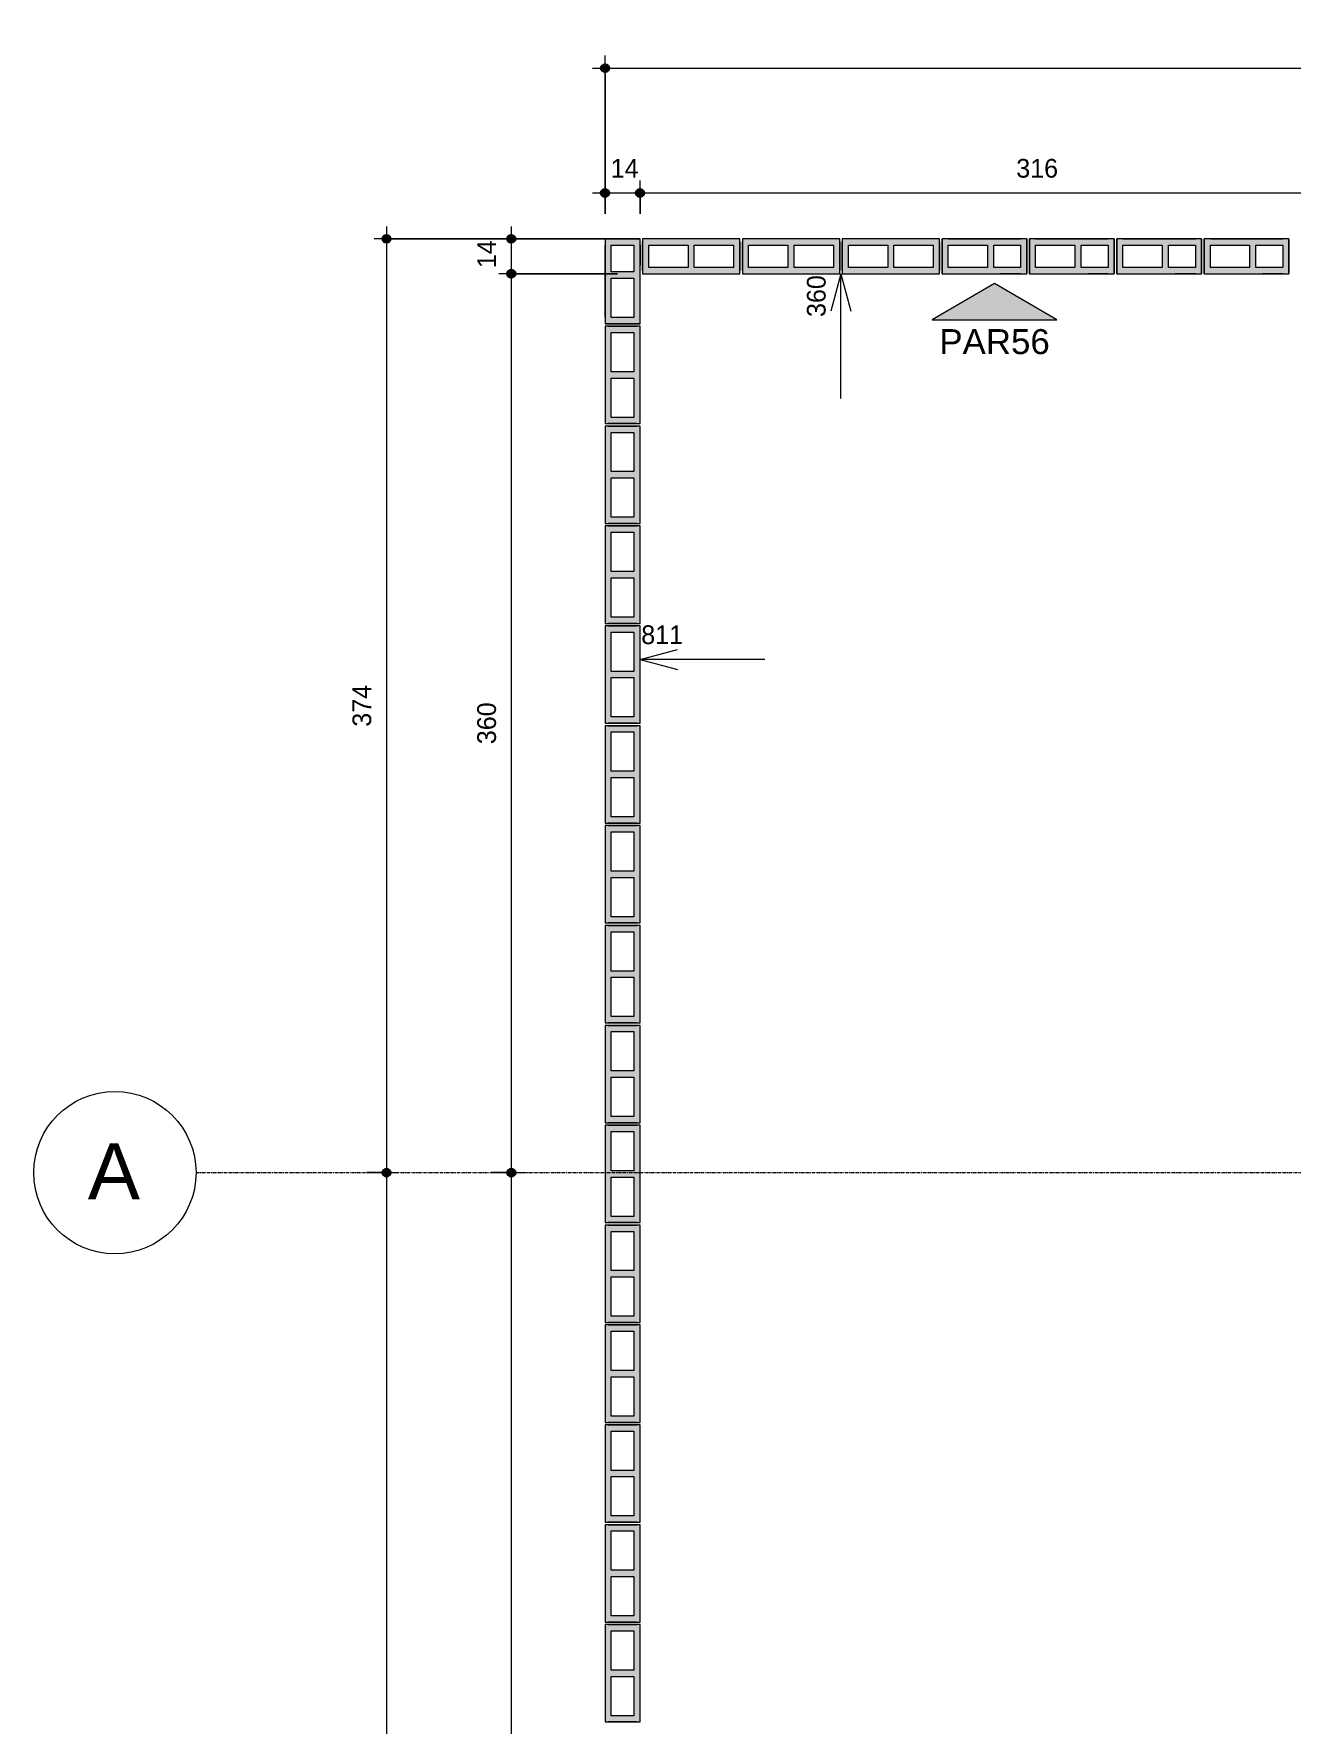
# Model space of a CAD drawing. Header units: centimetres. Extents: x 170 to 13828, y -2277 to 8860.
# Drawn here: x 10863 to 11367, y 210 to 886 of the extents above; entities that cross this region are included whole.
import ezdxf

# ---------------------------------------------------------------- set-up
doc = ezdxf.new("R2010")
doc.units = ezdxf.units.CM
doc.linetypes.add('Linha de eixo', pattern=[2.2225, 1.27, -0.3175, 0.3175, -0.3175])
for name, color, linetype, lineweight, true_color in [('A-ANNO-DIMS-1', 1, 'Continuous', 9, 0xff0000), ('G-ANNO-SYMB-1', 251, 'Continuous', 9, 0x646464), ('S-BEAM-3', 9, 'Continuous', 9, 0xc0c0c0), ('S-BEAM-8', 142, 'Continuous', 9, 0x0080c0)]:
    doc.layers.add(name, color=color, linetype=linetype, lineweight=lineweight, true_color=true_color)
for name, color, linetype, lineweight in [('A-ANNO-DIMS-50', 7, 'Continuous', 9), ('A-DETL-GENF', 7, 'Continuous', 9), ('G-ANNO-SYMB', 7, 'Continuous', 9), ('S-BEAM', 7, 'Continuous', 9), ('S-BEAM-2', 7, 'Continuous', 13), ('S-GRID-1', 7, 'Linha de eixo', 9), ('S-GRID-IDEN', 7, 'Continuous', 9)]:
    doc.layers.add(name, color=color, linetype=linetype, lineweight=lineweight)
doc.styles.add('Arial', font='arial.ttf', dxfattribs={"height": 22.5})
doc.styles.add('Arial_1', font='arial.ttf', dxfattribs={"height": 10})
doc.styles.add('Bahnschrift_13', font='', dxfattribs={"height": 7.5})
doc.styles.get('Bahnschrift_13').set_extended_font_data('Bahnschrift')
doc.dimstyles.new('COTA_ACUMULADA', dxfattribs={"dimscale": 30.48, "dimtxt": 8.33133, "dimasz": 0.049213, "dimexe": 0, "dimexo": 0.0625, "dimgap": 0.131234, "dimtad": 0, "dimjust": 2, "dimdec": 0, "dimzin": 0, "dimdsep": 46, "dimtxsty": 'Bahnschrift_13', "dimblk1": 'NONE', "dimblk2": 'OPEN30', "dimsah": 1, "dimcen": 0.09, "dimse1": 1, "dimsd1": 1, "dimazin": 0, "dimtfac": 1, "dimtdec": 4, "dimtix": 1, "dimtmove": 2, "dimatfit": 3, "dimfxl": 0, "dimfxlon": 1, "dimtvp": 1, "dimtolj": 1, "dimtzin": 0, "dimarcsym": 2})
doc.dimstyles.new('COTA_LINEAR', dxfattribs={"dimscale": 30.48, "dimtxt": 8.33133, "dimasz": 0.393701, "dimexe": 0.164042, "dimexo": 0.328084, "dimgap": 0.131234, "dimtad": 1, "dimdec": 0, "dimzin": 0, "dimdsep": 46, "dimtxsty": 'Bahnschrift_13', "dimblk1": 'DOTSMALL', "dimblk2": 'DOTSMALL', "dimsah": 1, "dimcen": 0.09, "dimdle": 0.164042, "dimazin": 0, "dimtfac": 1, "dimtdec": 4, "dimtix": 1, "dimtmove": 0, "dimatfit": 3, "dimfxl": 1, "dimtvp": 1, "dimtolj": 1, "dimtzin": 0, "dimarcsym": 2})

# ---------------------------------------------------------------- blocks, each defined once
blk = doc.blocks.new('LEONE - BLOCO 14X39X1 - LEONE - BLOCO 14X39X19-V1-COBERTURA - MODULAÇÃO 2ª FIADA')
at = {"layer": 'S-BEAM-3'}
h = blk.add_hatch(color=256, dxfattribs=at)
h.paths.add_polyline_path([(-19.5, -7), (19.5, -7), (19.5, 7), (-19.5, 7), (-19.5, -4.5)])
h.paths.add_polyline_path([(1.25, -4.5), (1.25, 4.5), (17, 4.5), (17, -4.5)])
h.paths.add_polyline_path([(-1.25, -4.5), (-17, -4.5), (-17, 4.5), (-1.25, 4.5), (-1.25, -4.16)])
at = {"layer": 'A-DETL-GENF'}
for p, q in [((19.5, 7), (-19.5, 7)), ((-19.5, 7), (-19.5, 0)), ((19.5, 0), (19.5, 7)), ((-19.5, 0), (-19.5, -7)), ((-17, -4.5), (-17, 4.5)), ((-17, 4.5), (-1.25, 4.5)), ((-1.25, 4.5), (-1.25, -4.5)), ((1.25, -4.5), (1.25, 4.5)), ((1.25, 4.5), (17, 4.5)), ((17, 4.5), (17, -4.5)), ((19.5, -7), (19.5, 0)), ((-1.25, -4.5), (-17, -4.5)), ((17, -4.5), (1.25, -4.5)), ((-19.5, -7), (19.5, -7))]:
    blk.add_line(p, q, dxfattribs=at)
at = {"layer": 'S-BEAM-2'}
for p, q in [((-19.5, 7), (-19.5, -7)), ((19.5, 7), (-19.5, 7)), ((19.5, -7), (19.5, 7)), ((19.5, -7), (19.5, 7)), ((-19.5, 5.75), (-19.5, -5.75)), ((-19.5, -5.75), (-19.5, 5.75)), ((19.5, 5.75), (19.5, -5.75)), ((-19.5, -7), (19.5, -7))]:
    blk.add_line(p, q, dxfattribs=at)
at = {"layer": 'S-BEAM-3'}
for p, q in [((-17, 4.5), (-1.25, 4.5)), ((-17, -4.5), (-17, 4.5)), ((-1.25, 4.5), (-1.25, -4.5)), ((1.25, 4.5), (17, 4.5)), ((1.25, -4.5), (1.25, 4.5)), ((17, 4.5), (17, -4.5)), ((-1.25, -4.5), (-17, -4.5)), ((17, -4.5), (1.25, -4.5))]:
    blk.add_line(p, q, dxfattribs=at)
blk = doc.blocks.new('LEONE - BLOCO 14x34x19 - LEONE - BLOCO 14x34x19-V3-COBERTURA - MODULAÇÃO 2ª FIADA')
at = {"layer": 'S-BEAM-8'}
h = blk.add_hatch(color=256, dxfattribs=at)
h.paths.add_polyline_path([(-14.5, -1.5205), (-14.5, -7), (19.5, -7), (19.5, 7), (-14.5, 7), (-14.5, 0)])
h.paths.add_polyline_path([(-12, -4.5), (-12, 4.5), (-1.25, 4.5), (-1.25, -4.5)])
h.paths.add_polyline_path([(1.25, -4.5), (1.25, 4.5), (17, 4.5), (17, -4.5), (2.5, -4.5)])
at = {"layer": 'A-DETL-GENF'}
for p, q in [((-14.5, 7), (-14.5, 0)), ((2.5, 7), (-14.5, 7)), ((19.5, 7), (2.5, 7)), ((19.5, 0), (19.5, 7)), ((-14.5, 0), (-14.5, -7)), ((-12, -4.5), (-12, 4.5)), ((-12, 4.5), (-1.25, 4.5)), ((-1.25, 4.5), (-1.25, -4.5)), ((1.25, 4.5), (17, 4.5)), ((1.25, -4.5), (1.25, 4.5)), ((17, 4.5), (17, -4.5)), ((19.5, -7), (19.5, 0)), ((-1.25, -4.5), (-12, -4.5)), ((17, -4.5), (1.25, -4.5)), ((-14.5, -7), (2.5, -7)), ((2.5, -7), (19.5, -7))]:
    blk.add_line(p, q, dxfattribs=at)
at = {"layer": 'S-BEAM-2'}
for p, q in [((-14.5, 7), (-14.5, -7)), ((19.5, 7), (-14.5, 7)), ((-14.5, 7), (-14.5, -7)), ((-14.5, -7), (-14.5, 6.8804)), ((-12, 7), (-3.9375, 7)), ((-12, 7), (-3.9375, 7)), ((17, 7), (-12, 7)), ((19.5, -7), (19.5, 7)), ((19.5, 7), (19.5, -7)), ((19.5, -7), (19.5, 7)), ((-14.5, 5.75), (-14.5, -5.75)), ((-14.5, -5.75), (-14.5, 5.75)), ((19.5, -5.75), (19.5, 5.75)), ((19.5, 5.75), (19.5, -5.75)), ((-14.5, -7), (19.5, -7)), ((-12, -7), (-3.9375, -7)), ((-12, -7), (-3.9375, -7)), ((17, -7), (-12, -7))]:
    blk.add_line(p, q, dxfattribs=at)
at = {"layer": 'S-BEAM-3'}
for p, q in [((-12, 4.5), (-1.25, 4.5)), ((-12, -4.5), (-12, 4.5)), ((-1.25, 4.5), (-1.25, -4.5)), ((1.25, 4.5), (17, 4.5)), ((1.25, -4.5), (1.25, 4.5)), ((17, 4.5), (17, -4.5)), ((-1.25, -4.5), (-12, -4.5)), ((17, -4.5), (1.25, -4.5))]:
    blk.add_line(p, q, dxfattribs=at)
blk = doc.blocks.new('LEONE - BLOCO 14x34x19 - LEONE - BLOCO 14x34x19-541693-COBERTURA - MODULAÇÃO 2ª FIADA')
at = {"layer": 'S-BEAM-8'}
h = blk.add_hatch(color=256, dxfattribs=at)
h.paths.add_polyline_path([(8.2742, -7), (19.5, -7), (19.5, 7), (-14.5, 7), (-14.5, -7), (2.5, -7)])
h.paths.add_polyline_path([(17, -4.5), (1.25, -4.5), (1.25, 4.5), (17, 4.5)])
h.paths.add_polyline_path([(-1.25, -4.5), (-12, -4.5), (-12, 4.5), (-1.25, 4.5)])
at = {"layer": 'A-DETL-GENF'}
for p, q in [((-14.5, 7), (-14.5, 0)), ((2.5, 7), (-14.5, 7)), ((19.5, 7), (2.5, 7)), ((19.5, 0), (19.5, 7)), ((-14.5, 0), (-14.5, -7)), ((-12, -4.5), (-12, 4.5)), ((-12, 4.5), (-1.25, 4.5)), ((-1.25, 4.5), (-1.25, -4.5)), ((1.25, 4.5), (17, 4.5)), ((1.25, -4.5), (1.25, 4.5)), ((17, 4.5), (17, -4.5)), ((19.5, -7), (19.5, 0)), ((-1.25, -4.5), (-12, -4.5)), ((17, -4.5), (1.25, -4.5)), ((-14.5, -7), (2.5, -7)), ((2.5, -7), (19.5, -7))]:
    blk.add_line(p, q, dxfattribs=at)
at = {"layer": 'S-BEAM-2'}
for p, q in [((-14.5, 7), (-14.5, -7)), ((19.5, 7), (-14.5, 7)), ((-14.5, 7), (-14.5, -7)), ((-14.5, -7), (-14.5, 6.8804)), ((-12, 7), (-3.9375, 7)), ((-12, 7), (-3.9375, 7)), ((17, 7), (-12, 7)), ((19.5, -7), (19.5, 7)), ((19.5, 7), (19.5, -7)), ((19.5, -7), (19.5, 7)), ((-14.5, 5.75), (-14.5, -5.75)), ((-14.5, -5.75), (-14.5, 5.75)), ((19.5, -5.75), (19.5, 5.75)), ((19.5, 5.75), (19.5, -5.75)), ((-14.5, -7), (19.5, -7)), ((-12, -7), (-3.9375, -7)), ((-12, -7), (-3.9375, -7)), ((17, -7), (-12, -7))]:
    blk.add_line(p, q, dxfattribs=at)
at = {"layer": 'S-BEAM-3'}
for p, q in [((-12, 4.5), (-1.25, 4.5)), ((-12, -4.5), (-12, 4.5)), ((-1.25, 4.5), (-1.25, -4.5)), ((1.25, 4.5), (17, 4.5)), ((1.25, -4.5), (1.25, 4.5)), ((17, 4.5), (17, -4.5)), ((-1.25, -4.5), (-12, -4.5)), ((17, -4.5), (1.25, -4.5))]:
    blk.add_line(p, q, dxfattribs=at)
blk = doc.blocks.new('LEONE - BLOCO 14X39X1 - LEONE - BLOCO 14X39X19-2886981-COBERTURA - MODULAÇÃO 2ª FIADA')
at = {"layer": 'S-BEAM-3'}
h = blk.add_hatch(color=256, dxfattribs=at)
h.paths.add_polyline_path([(-3.78, -7), (19.5, -7), (19.5, 7), (-19.5, 7), (-19.5, -7)])
h.paths.add_polyline_path([(-3.78, -4.5), (-17, -4.5), (-17, 4.5), (-1.25, 4.5), (-1.25, -4.5)])
h.paths.add_polyline_path([(1.25, -4.5), (1.25, 4.5), (17, 4.5), (17, -4.5)])
at = {"layer": 'A-DETL-GENF'}
for p, q in [((19.5, 7), (-19.5, 7)), ((-19.5, 7), (-19.5, 0)), ((19.5, 0), (19.5, 7)), ((-19.5, 0), (-19.5, -7)), ((-17, -4.5), (-17, 4.5)), ((-17, 4.5), (-1.25, 4.5)), ((-1.25, 4.5), (-1.25, -4.5)), ((1.25, -4.5), (1.25, 4.5)), ((1.25, 4.5), (17, 4.5)), ((17, 4.5), (17, -4.5)), ((19.5, -7), (19.5, 0)), ((-1.25, -4.5), (-17, -4.5)), ((17, -4.5), (1.25, -4.5)), ((-19.5, -7), (19.5, -7))]:
    blk.add_line(p, q, dxfattribs=at)
at = {"layer": 'S-BEAM-2'}
for p, q in [((-19.5, 7), (-19.5, -7)), ((19.5, 7), (-19.5, 7)), ((19.5, -7), (19.5, 7)), ((19.5, -7), (19.5, 7)), ((-19.5, 5.75), (-19.5, -5.75)), ((-19.5, -5.75), (-19.5, 5.75)), ((19.5, 5.75), (19.5, -5.75)), ((-19.5, -7), (19.5, -7))]:
    blk.add_line(p, q, dxfattribs=at)
at = {"layer": 'S-BEAM-3'}
for p, q in [((-17, 4.5), (-1.25, 4.5)), ((-17, -4.5), (-17, 4.5)), ((-1.25, 4.5), (-1.25, -4.5)), ((1.25, 4.5), (17, 4.5)), ((1.25, -4.5), (1.25, 4.5)), ((17, 4.5), (17, -4.5)), ((-1.25, -4.5), (-17, -4.5)), ((17, -4.5), (1.25, -4.5))]:
    blk.add_line(p, q, dxfattribs=at)
blk = doc.blocks.new('Eixo - M_Cabeça da grade - Círculo-45800-COBERTURA - MODULAÇÃO 2ª FIADA')
at = {"layer": 'S-GRID-IDEN'}
blk.add_circle((0, 0), 0.65, dxfattribs=at)
blk = doc.blocks.new('Elevação - Número de detalhe-142644-COBERTURA - MODULAÇÃO 2ª FIADA')
at = {"layer": 'G-ANNO-SYMB-1'}
blk.add_hatch(color=256, dxfattribs=at).paths.add_polyline_path([(0.5, 0), (-0.5, 0), (0, 0.289)])
at = {"layer": 'G-ANNO-SYMB'}
for p, q in [((0, 0.289), (-0.5, 0)), ((0.5, 0), (0, 0.289)), ((-0.5, 0), (0.5, 0))]:
    blk.add_line(p, q, dxfattribs=at)
blk = doc.blocks.new('DIMBLOCK1-COBERTURA - MODULAÇÃO 2ª FIADA')
at = {"layer": 'A-ANNO-DIMS-50', "lineweight": 35, "true_color": 0xff0000}
h = blk.add_hatch(color=1, dxfattribs=at)
edge = h.paths.add_edge_path()
edge.add_arc((11092.14, 822.6), 1.5, 0, 360)
h = blk.add_hatch(color=1, dxfattribs=at)
edge = h.paths.add_edge_path()
edge.add_arc((11106.14, 822.6), 1.5, 0, 360)
at = {"layer": 'A-ANNO-DIMS-50', "color": 1, "true_color": 0xff0000}
for p, q in [((11092.14, 814.24), (11092.14, 827.6)), ((11106.14, 814.24), (11106.14, 827.6)), ((11087.14, 822.6), (11106.14, 822.6)), ((11092.14, 822.6), (11092.14, 814.24)), ((11106.14, 822.6), (11106.14, 814.24))]:
    blk.add_line(p, q, dxfattribs=at)
at = {"layer": 'A-ANNO-DIMS-50', "color": 1, "lineweight": 35, "true_color": 0xff0000}
for centre in [(11092.14, 822.6), (11106.14, 822.6)]:
    blk.add_circle(centre, 1.5, dxfattribs=at)
at = {"layer": 'A-ANNO-DIMS-50', "color": 0, "insert": (11094.41, 836.25), "char_height": 7.5, "width": 11.3609, "attachment_point": 1, "line_spacing_factor": 1.009858, "style": 'Bahnschrift_13'}
blk.add_mtext('14', dxfattribs=at)
blk = doc.blocks.new('_DotSmall')
at = {"color": 0, "linetype": 'ByBlock', "const_width": 0.5}
blk.add_lwpolyline([(-0.0625, 0, 1), (0.0625, 0, 1)], format="xyb", close=True, dxfattribs=at)
blk = doc.blocks.new('DIMBLOCK2-COBERTURA - MODULAÇÃO 2ª FIADA')
at = {"layer": 'A-ANNO-DIMS-50', "lineweight": 35, "true_color": 0xff0000}
h = blk.add_hatch(color=1, dxfattribs=at)
edge = h.paths.add_edge_path()
edge.add_arc((11106.14, 822.6), 1.5, 0, 360)
h = blk.add_hatch(color=1, dxfattribs=at)
edge = h.paths.add_edge_path()
edge.add_arc((11422.14, 822.6), 1.5, 0, 360)
at = {"layer": 'A-ANNO-DIMS-50', "color": 1, "true_color": 0xff0000}
for p, q in [((11106.14, 814.24), (11106.14, 827.6)), ((11422.14, 810.07), (11422.14, 827.6)), ((11106.14, 822.6), (11422.14, 822.6)), ((11106.14, 822.6), (11106.14, 814.24)), ((11422.14, 822.6), (11422.14, 810.07))]:
    blk.add_line(p, q, dxfattribs=at)
at = {"layer": 'A-ANNO-DIMS-50', "color": 1, "lineweight": 35, "true_color": 0xff0000}
for centre in [(11106.14, 822.6), (11422.14, 822.6)]:
    blk.add_circle(centre, 1.5, dxfattribs=at)
at = {"layer": 'A-ANNO-DIMS-50', "color": 0, "insert": (11256.89, 836.25), "char_height": 7.5, "width": 17.4201, "attachment_point": 1, "line_spacing_factor": 1.009858, "style": 'Bahnschrift_13'}
blk.add_mtext('316', dxfattribs=at)
blk = doc.blocks.new('DIMBLOCK10-COBERTURA - MODULAÇÃO 2ª FIADA')
at = {"layer": 'A-ANNO-DIMS-50', "lineweight": 35, "true_color": 0xff0000}
h = blk.add_hatch(color=1, dxfattribs=at)
edge = h.paths.add_edge_path()
edge.add_arc((11092.14, 872.6), 1.5, 0, 360)
h = blk.add_hatch(color=1, dxfattribs=at)
edge = h.paths.add_edge_path()
edge.add_arc((11917.14, 872.6), 1.5, 0, 360)
at = {"layer": 'A-ANNO-DIMS-50', "color": 1, "true_color": 0xff0000}
for p, q in [((11092.14, 814.24), (11092.14, 877.6)), ((11917.14, 864.72), (11917.14, 877.6)), ((11087.14, 872.6), (11917.14, 872.6)), ((11092.14, 872.6), (11092.14, 814.24)), ((11917.14, 872.6), (11917.14, 864.72))]:
    blk.add_line(p, q, dxfattribs=at)
at = {"layer": 'A-ANNO-DIMS-50', "color": 1, "lineweight": 35, "true_color": 0xff0000}
for centre in [(11092.14, 872.6), (11917.14, 872.6)]:
    blk.add_circle(centre, 1.5, dxfattribs=at)
at = {"layer": 'A-ANNO-DIMS-50', "color": 0, "insert": (11496.12, 886.25), "char_height": 7.5, "width": 20.4496, "attachment_point": 1, "line_spacing_factor": 1.009858, "style": 'Bahnschrift_13'}
blk.add_mtext('825', dxfattribs=at)
blk = doc.blocks.new('DIMBLOCK13-COBERTURA - MODULAÇÃO 2ª FIADA')
at = {"layer": 'A-ANNO-DIMS-50', "lineweight": 35, "true_color": 0xff0000}
h = blk.add_hatch(color=1, dxfattribs=at)
edge = h.paths.add_edge_path()
edge.add_arc((11054.57, 804.24), 1.5, 0, 360)
h = blk.add_hatch(color=1, dxfattribs=at)
edge = h.paths.add_edge_path()
edge.add_arc((11054.57, 790.24), 1.5, 0, 360)
at = {"layer": 'A-ANNO-DIMS-50', "color": 1, "true_color": 0xff0000}
for p, q in [((11054.57, 809.24), (11054.57, 790.24)), ((11097.14, 804.24), (11049.57, 804.24)), ((11054.57, 804.24), (11097.14, 804.24)), ((11097.14, 790.24), (11049.57, 790.24)), ((11054.57, 790.24), (11097.14, 790.24))]:
    blk.add_line(p, q, dxfattribs=at)
at = {"layer": 'A-ANNO-DIMS-50', "color": 1, "lineweight": 35, "true_color": 0xff0000}
for centre in [(11054.57, 804.24), (11054.57, 790.24)]:
    blk.add_circle(centre, 1.5, dxfattribs=at)
at = {"layer": 'A-ANNO-DIMS-50', "color": 0, "insert": (11040.93, 792.51), "char_height": 7.5, "width": 11.3609, "attachment_point": 1, "rotation": 90, "line_spacing_factor": 1.009858, "style": 'Bahnschrift_13'}
blk.add_mtext('14', dxfattribs=at)
blk = doc.blocks.new('DIMBLOCK14-COBERTURA - MODULAÇÃO 2ª FIADA')
at = {"layer": 'A-ANNO-DIMS-50', "lineweight": 35, "true_color": 0xff0000}
h = blk.add_hatch(color=1, dxfattribs=at)
edge = h.paths.add_edge_path()
edge.add_arc((11054.57, 790.24), 1.5, 0, 360)
h = blk.add_hatch(color=1, dxfattribs=at)
edge = h.paths.add_edge_path()
edge.add_arc((11054.57, 430.24), 1.5, 0, 360)
at = {"layer": 'A-ANNO-DIMS-50', "color": 1, "true_color": 0xff0000}
for p, q in [((11097.14, 790.24), (11049.57, 790.24)), ((11054.57, 790.24), (11054.57, 430.24)), ((11054.57, 790.24), (11097.14, 790.24)), ((11046.69, 430.24), (11059.57, 430.24)), ((11054.57, 430.24), (11046.69, 430.24))]:
    blk.add_line(p, q, dxfattribs=at)
at = {"layer": 'A-ANNO-DIMS-50', "color": 1, "lineweight": 35, "true_color": 0xff0000}
for centre in [(11054.57, 790.24), (11054.57, 430.24)]:
    blk.add_circle(centre, 1.5, dxfattribs=at)
at = {"layer": 'A-ANNO-DIMS-50', "color": 0, "insert": (11040.93, 601.85), "char_height": 7.5, "width": 20.1467, "attachment_point": 1, "rotation": 90, "line_spacing_factor": 1.009858, "style": 'Bahnschrift_13'}
blk.add_mtext('360', dxfattribs=at)
blk = doc.blocks.new('DIMBLOCK15-COBERTURA - MODULAÇÃO 2ª FIADA')
at = {"layer": 'A-ANNO-DIMS-50', "lineweight": 35, "true_color": 0xff0000}
h = blk.add_hatch(color=1, dxfattribs=at)
edge = h.paths.add_edge_path()
edge.add_arc((11054.57, 430.24), 1.5, 0, 360)
h = blk.add_hatch(color=1, dxfattribs=at)
edge = h.paths.add_edge_path()
edge.add_arc((11054.57, -133.76), 1.5, 0, 360)
at = {"layer": 'A-ANNO-DIMS-50', "color": 1, "true_color": 0xff0000}
for p, q in [((11046.69, 430.24), (11059.57, 430.24)), ((11054.57, 430.24), (11046.69, 430.24)), ((11054.57, 430.24), (11054.57, -133.76)), ((11046.69, -133.76), (11059.57, -133.76)), ((11054.57, -133.76), (11046.69, -133.76))]:
    blk.add_line(p, q, dxfattribs=at)
at = {"layer": 'A-ANNO-DIMS-50', "color": 1, "lineweight": 35, "true_color": 0xff0000}
for centre in [(11054.57, 430.24), (11054.57, -133.76)]:
    blk.add_circle(centre, 1.5, dxfattribs=at)
at = {"layer": 'A-ANNO-DIMS-50', "color": 0, "insert": (11040.93, 139.72), "char_height": 7.5, "width": 20.4496, "attachment_point": 1, "rotation": 90, "line_spacing_factor": 1.009858, "style": 'Bahnschrift_13'}
blk.add_mtext('564', dxfattribs=at)
blk = doc.blocks.new('DIMBLOCK18-COBERTURA - MODULAÇÃO 2ª FIADA')
at = {"layer": 'A-ANNO-DIMS-50', "lineweight": 35, "true_color": 0xff0000}
h = blk.add_hatch(color=1, dxfattribs=at)
edge = h.paths.add_edge_path()
edge.add_arc((11004.57, 804.24), 1.5, 0, 360)
h = blk.add_hatch(color=1, dxfattribs=at)
edge = h.paths.add_edge_path()
edge.add_arc((11004.57, 430.24), 1.5, 0, 360)
at = {"layer": 'A-ANNO-DIMS-50', "color": 1, "true_color": 0xff0000}
for p, q in [((11004.57, 809.24), (11004.57, 430.24)), ((11083.39, 804.24), (10999.57, 804.24)), ((11004.57, 804.24), (11083.39, 804.24)), ((10996.69, 430.24), (11009.57, 430.24)), ((11004.57, 430.24), (10996.69, 430.24))]:
    blk.add_line(p, q, dxfattribs=at)
at = {"layer": 'A-ANNO-DIMS-50', "color": 1, "lineweight": 35, "true_color": 0xff0000}
for centre in [(11004.57, 804.24), (11004.57, 430.24)]:
    blk.add_circle(centre, 1.5, dxfattribs=at)
at = {"layer": 'A-ANNO-DIMS-50', "color": 0, "insert": (10990.93, 608.85), "char_height": 7.5, "width": 20.1467, "attachment_point": 1, "rotation": 90, "line_spacing_factor": 1.009858, "style": 'Bahnschrift_13'}
blk.add_mtext('374', dxfattribs=at)
blk = doc.blocks.new('DIMBLOCK19-COBERTURA - MODULAÇÃO 2ª FIADA')
at = {"layer": 'A-ANNO-DIMS-50', "lineweight": 35, "true_color": 0xff0000}
h = blk.add_hatch(color=1, dxfattribs=at)
edge = h.paths.add_edge_path()
edge.add_arc((11004.57, 430.24), 1.5, 0, 360)
h = blk.add_hatch(color=1, dxfattribs=at)
edge = h.paths.add_edge_path()
edge.add_arc((11004.57, -133.76), 1.5, 0, 360)
at = {"layer": 'A-ANNO-DIMS-50', "color": 1, "true_color": 0xff0000}
for p, q in [((10996.69, 430.24), (11009.57, 430.24)), ((11004.57, 430.24), (10996.69, 430.24)), ((11004.57, 430.24), (11004.57, -133.76)), ((10996.69, -133.76), (11009.57, -133.76)), ((11004.57, -133.76), (10996.69, -133.76))]:
    blk.add_line(p, q, dxfattribs=at)
at = {"layer": 'A-ANNO-DIMS-50', "color": 1, "lineweight": 35, "true_color": 0xff0000}
for centre in [(11004.57, 430.24), (11004.57, -133.76)]:
    blk.add_circle(centre, 1.5, dxfattribs=at)
at = {"layer": 'A-ANNO-DIMS-50', "color": 0, "insert": (10990.93, 139.72), "char_height": 7.5, "width": 20.4496, "attachment_point": 1, "rotation": 90, "line_spacing_factor": 1.009858, "style": 'Bahnschrift_13'}
blk.add_mtext('564', dxfattribs=at)
blk = doc.blocks.new('DIMBLOCK101-COBERTURA - MODULAÇÃO 2ª FIADA')
at = {"layer": 'A-ANNO-DIMS-50', "color": 1, "true_color": 0xff0000}
for p, q in [((11106.14, 635.78), (11121.14, 639.8)), ((11106.14, 635.78), (11121.14, 631.76)), ((11156.14, 635.78), (11106.14, 635.78)), ((11106.14, 635.78), (11106.14, 635.78)), ((11106.14, 635.78), (11106.14, 635.78))]:
    blk.add_line(p, q, dxfattribs=at)
at = {"layer": 'A-ANNO-DIMS-50', "color": 0, "insert": (11106.64, 649.43), "char_height": 7.5, "width": 15.6023, "attachment_point": 1, "line_spacing_factor": 1.009858, "style": 'Bahnschrift_13'}
blk.add_mtext('811', dxfattribs=at)
blk = doc.blocks.new('_None')
blk = doc.blocks.new('_Open30')
at = {"color": 0, "linetype": 'ByBlock', "lineweight": -2}
for p, q in [((-1, 0.27), (0, 0)), ((0, 0), (-1, -0.27)), ((0, 0), (-1, 0))]:
    blk.add_line(p, q, dxfattribs=at)
blk = doc.blocks.new('DIMBLOCK112-COBERTURA - MODULAÇÃO 2ª FIADA')
at = {"layer": 'A-ANNO-DIMS-50', "color": 1, "true_color": 0xff0000}
for p, q in [((11186.64, 790.24), (11182.62, 775.24)), ((11186.64, 790.24), (11190.66, 775.24)), ((11186.64, 740.24), (11186.64, 790.24)), ((11186.64, 790.24), (11186.64, 790.24)), ((11186.64, 790.24), (11186.64, 790.24))]:
    blk.add_line(p, q, dxfattribs=at)
at = {"layer": 'A-ANNO-DIMS-50', "color": 0, "insert": (11173, 772.95), "char_height": 7.5, "width": 20.1467, "attachment_point": 1, "rotation": 90, "line_spacing_factor": 1.009858, "style": 'Bahnschrift_13'}
blk.add_mtext('360', dxfattribs=at)

msp = doc.modelspace()

# ---------------------------------------------------------------- linework, layer by layer
at = {"layer": 'S-GRID-1'}
msp.add_line((10928.25, 430.24), (13762.5, 430.24), dxfattribs=at)

# ---------------------------------------------------------------- block references
at = {"layer": 'G-ANNO-SYMB', "xscale": 49.99999999999998, "yscale": 49.99999999999998, "zscale": 49.99999999999998}
msp.add_blockref('Elevação - Número de detalhe-142644-COBERTURA - MODULAÇÃO 2ª FIADA', (11248.13, 771.86), dxfattribs=at)
at = {"layer": 'S-BEAM'}
for name, p, rotation in [('LEONE - BLOCO 14x34x19 - LEONE - BLOCO 14x34x19-541693-COBERTURA - MODULAÇÃO 2ª FIADA', (11099.14, 789.74), 269.9999999999997), ('LEONE - BLOCO 14x34x19 - LEONE - BLOCO 14x34x19-541693-COBERTURA - MODULAÇÃO 2ª FIADA', (11246.64, 797.24), 180), ('LEONE - BLOCO 14x34x19 - LEONE - BLOCO 14x34x19-V3-COBERTURA - MODULAÇÃO 2ª FIADA', (11281.64, 797.24), 180), ('LEONE - BLOCO 14x34x19 - LEONE - BLOCO 14x34x19-541693-COBERTURA - MODULAÇÃO 2ª FIADA', (11316.64, 797.24), 180), ('LEONE - BLOCO 14x34x19 - LEONE - BLOCO 14x34x19-V3-COBERTURA - MODULAÇÃO 2ª FIADA', (11351.64, 797.24), 180), ('LEONE - BLOCO 14X39X1 - LEONE - BLOCO 14X39X19-2886981-COBERTURA - MODULAÇÃO 2ª FIADA', (11099.14, 749.74), 89.9999999999999), ('LEONE - BLOCO 14X39X1 - LEONE - BLOCO 14X39X19-2886981-COBERTURA - MODULAÇÃO 2ª FIADA', (11099.14, 709.74), 89.9999999999999), ('LEONE - BLOCO 14X39X1 - LEONE - BLOCO 14X39X19-2886981-COBERTURA - MODULAÇÃO 2ª FIADA', (11099.14, 669.74), 89.9999999999999), ('LEONE - BLOCO 14X39X1 - LEONE - BLOCO 14X39X19-2886981-COBERTURA - MODULAÇÃO 2ª FIADA', (11099.14, 629.74), 89.9999999999999), ('LEONE - BLOCO 14X39X1 - LEONE - BLOCO 14X39X19-2886981-COBERTURA - MODULAÇÃO 2ª FIADA', (11099.14, 589.74), 89.9999999999999), ('LEONE - BLOCO 14X39X1 - LEONE - BLOCO 14X39X19-2886981-COBERTURA - MODULAÇÃO 2ª FIADA', (11099.14, 549.74), 89.9999999999999), ('LEONE - BLOCO 14X39X1 - LEONE - BLOCO 14X39X19-2886981-COBERTURA - MODULAÇÃO 2ª FIADA', (11099.14, 509.74), 89.9999999999999), ('LEONE - BLOCO 14X39X1 - LEONE - BLOCO 14X39X19-2886981-COBERTURA - MODULAÇÃO 2ª FIADA', (11099.14, 469.74), 89.9999999999999), ('LEONE - BLOCO 14X39X1 - LEONE - BLOCO 14X39X19-2886981-COBERTURA - MODULAÇÃO 2ª FIADA', (11099.14, 429.74), 89.9999999999999), ('LEONE - BLOCO 14X39X1 - LEONE - BLOCO 14X39X19-2886981-COBERTURA - MODULAÇÃO 2ª FIADA', (11099.14, 389.74), 89.9999999999999), ('LEONE - BLOCO 14X39X1 - LEONE - BLOCO 14X39X19-2886981-COBERTURA - MODULAÇÃO 2ª FIADA', (11099.14, 349.74), 89.9999999999999), ('LEONE - BLOCO 14X39X1 - LEONE - BLOCO 14X39X19-2886981-COBERTURA - MODULAÇÃO 2ª FIADA', (11099.14, 309.74), 89.9999999999999), ('LEONE - BLOCO 14X39X1 - LEONE - BLOCO 14X39X19-2886981-COBERTURA - MODULAÇÃO 2ª FIADA', (11099.14, 269.74), 89.9999999999999), ('LEONE - BLOCO 14X39X1 - LEONE - BLOCO 14X39X19-2886981-COBERTURA - MODULAÇÃO 2ª FIADA', (11099.14, 229.74), 89.9999999999999)]:
    msp.add_blockref(name, p, dxfattribs=dict(at, rotation=rotation))
for p in [(11126.64, 797.24), (11166.64, 797.24), (11206.64, 797.24)]:
    msp.add_blockref('LEONE - BLOCO 14X39X1 - LEONE - BLOCO 14X39X19-V1-COBERTURA - MODULAÇÃO 2ª FIADA', p, dxfattribs=at)
at = {"layer": 'S-GRID-IDEN', "xscale": 49.99999999999998, "yscale": 49.99999999999998, "zscale": 49.99999999999998, "rotation": 269.9999999999994}
msp.add_blockref('Eixo - M_Cabeça da grade - Círculo-45800-COBERTURA - MODULAÇÃO 2ª FIADA', (10895.75, 430.24), dxfattribs=at)

# ---------------------------------------------------------------- texts
at = {"layer": 'G-ANNO-SYMB', "insert": (11226.06, 768.07), "char_height": 10, "width": 54.9156, "attachment_point": 1, "style": 'Arial_1'}
msp.add_mtext('PAR56', dxfattribs=at)

# ---------------------------------------------------------------- dimensions: what is measured, and where the dimension line sits
at = {"layer": 'A-ANNO-DIMS-1'}
for base, p1, p2, override, picture, middle in [((11917.14, 872.6), (11092.14, 804.24), (11917.14, 874.72), {"dimpost": '<>', "dimfxl": 828.004925}, 'DIMBLOCK10-COBERTURA - MODULAÇÃO 2ª FIADA', (11504.64, 880.43)), ((11106.14, 822.6), (11092.14, 804.24), (11106.14, 804.24), {"dimpost": '<>', "dimfxl": 14}, 'DIMBLOCK1-COBERTURA - MODULAÇÃO 2ª FIADA', (11099.14, 830.35)), ((11422.14, 822.6), (11106.14, 804.24), (11422.14, 800.07), {"dimpost": '<>', "dimfxl": 316.027494}, 'DIMBLOCK2-COBERTURA - MODULAÇÃO 2ª FIADA', (11264.14, 830.43))]:
    dim = msp.add_linear_dim(base=base, p1=p1, p2=p2, dimstyle='COTA_LINEAR', override=override, dxfattribs=at)
    dim.commit()
    dim.dimension.update_dxf_attribs({"geometry": picture, "text_midpoint": middle})
for base, p1, p2, override, picture, middle in [((11004.57, 430.24), (11093.39, 804.24), (11006.69, 430.24), {"dimpost": '<>', "dimfxl": 383.916951}, 'DIMBLOCK18-COBERTURA - MODULAÇÃO 2ª FIADA', (10996.74, 617.24)), ((11054.57, 790.24), (11107.14, 804.24), (11107.14, 790.24), {"dimpost": '<>', "dimfxl": 14}, 'DIMBLOCK13-COBERTURA - MODULAÇÃO 2ª FIADA', (11046.82, 797.24)), ((11054.57, 430.24), (11107.14, 790.24), (11056.69, 430.24), {"dimpost": '<>', "dimfxl": 363.516892}, 'DIMBLOCK14-COBERTURA - MODULAÇÃO 2ª FIADA', (11046.74, 610.24)), ((11004.57, -133.76), (11006.69, 430.24), (11006.69, -133.76), {"dimpost": '<>', "dimfxl": 564}, 'DIMBLOCK19-COBERTURA - MODULAÇÃO 2ª FIADA', (10996.78, 148.24)), ((11054.57, -133.76), (11056.69, 430.24), (11056.69, -133.76), {"dimpost": '<>', "dimfxl": 564}, 'DIMBLOCK15-COBERTURA - MODULAÇÃO 2ª FIADA', (11046.78, 148.24))]:
    dim = msp.add_linear_dim(base=base, p1=p1, p2=p2, angle=90, dimstyle='COTA_LINEAR', override=override, dxfattribs=at)
    dim.commit()
    dim.dimension.update_dxf_attribs({"geometry": picture, "text_midpoint": middle})
dim = msp.add_linear_dim(base=(11186.64, 790.24), p1=(11186.64, 430.24), p2=(11186.64, 790.24), angle=90, dimstyle='COTA_ACUMULADA', override={"dimpost": '<>', "dimfxl": 359.998999}, dxfattribs=at)
dim.commit()
dim.dimension.update_dxf_attribs({"geometry": 'DIMBLOCK112-COBERTURA - MODULAÇÃO 2ª FIADA', "text_midpoint": (11178, 783.03), "dimtype": 160, "text_rotation": 90})
dim = msp.add_linear_dim(base=(11106.14, 635.78), p1=(11917.14, 635.78), p2=(11106.14, 635.78), dimstyle='COTA_ACUMULADA', override={"dimpost": '<>', "dimfxl": 811}, dxfattribs=at)
dim.commit()
dim.dimension.update_dxf_attribs({"geometry": 'DIMBLOCK101-COBERTURA - MODULAÇÃO 2ª FIADA', "text_midpoint": (11114.44, 644.43), "dimtype": 160})

# ---------------------------------------------------------------- next in the draw order: texts
at = {"layer": 'S-GRID-IDEN', "insert": (10884.87, 442.01), "char_height": 22.5, "width": 25.654, "attachment_point": 1, "style": 'Arial', "bg_fill": 3, "box_fill_scale": 1.25, "bg_fill_color": 9, "bg_fill_true_color": 13158600, "bg_fill_transparency": 0}
msp.add_mtext('A', dxfattribs=at)

doc.saveas('drawing.dxf')
